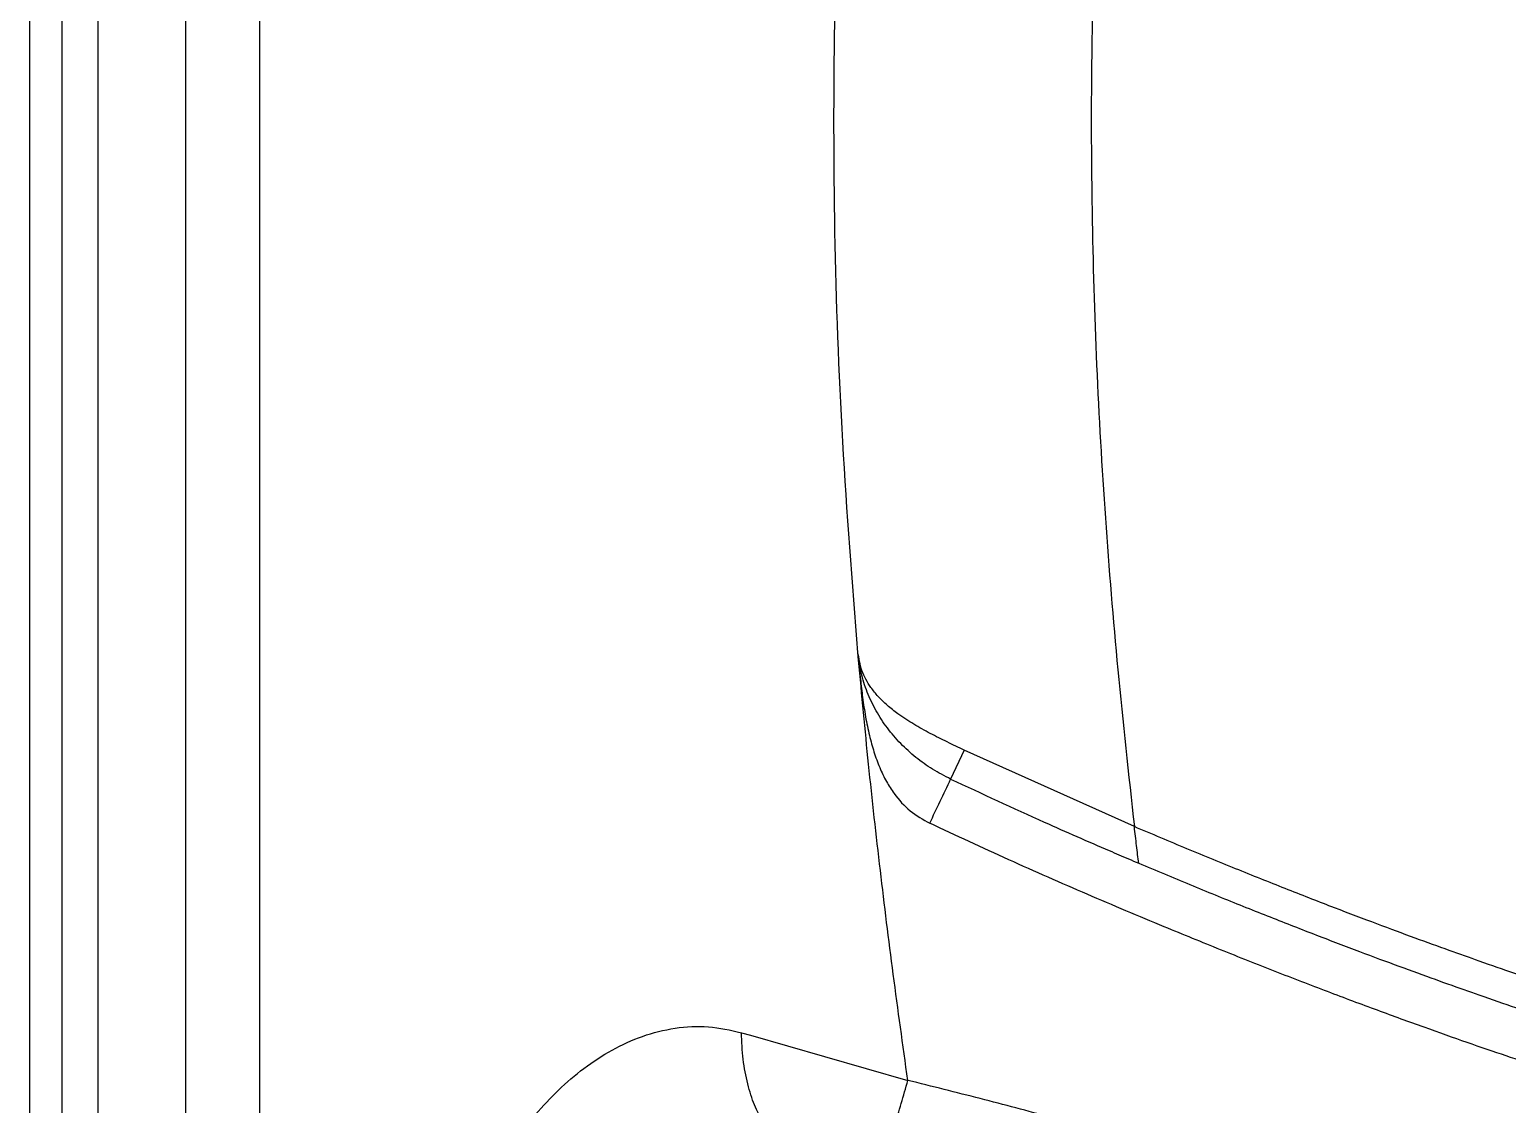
# Model space of a CAD drawing. Extents: x 943 to 1030, y 781 to 934.
# Drawn here: x 943.18 to 951.5, y 839.18 to 845.24 of the extents above; entities that cross this region are included whole.
import ezdxf

# ---------------------------------------------------------------- set-up
doc = ezdxf.new("R2010")
doc.units = 0
doc.header["$MEASUREMENT"] = 0
doc.layers.add('1', color=4, linetype='Continuous')

# ---------------------------------------------------------------- blocks, each defined once
blk = doc.blocks.new('AIRA')
at = {"layer": '1', "color": 4, "linetype": 'Continuous', "lineweight": 25}
blk.add_line((0, 84.1416), (0, 3), dxfattribs=at)
at = {"layer": '1', "color": 3, "linetype": 'Continuous', "lineweight": 25}
for p, q in [((0.1836, 3.4171), (0.1836, 83.7245)), ((0.3865, 3.6938), (0.3865, 83.4478)), ((0.878, 82.8146), (0.878, 4.327)), ((1.2959, 82.3058), (1.2959, 4.8358)), ((4.6712, 38.5202), (4.6672, 38.5652)), ((5.267, 38.014), (5.1899, 37.8513)), ((6.2249, 37.5836), (5.267, 38.014))]:
    blk.add_line(p, q, dxfattribs=at)
at = {"layer": '1', "color": 3, "linetype": 'Continuous', "lineweight": 25, "flags": 128}
blk.add_lwpolyline([(4.0109, 36.4229), (4.0616, 36.4084), (4.4798, 36.2886), (4.9487, 36.1542)], dxfattribs=at)
at = {"layer": '1', "color": 3, "linetype": 'Continuous', "lineweight": 25}
for points, knots in [([(6.2131, 45.4563), (6.1736, 45.091), (6.0945, 44.358), (6.0212, 43.2537), (5.9813, 42.1493), (5.9802, 41.1252), (6.0086, 40.1834), (6.0583, 39.3227), (6.1288, 38.4561), (6.1925, 37.8778), (6.2249, 37.5836)], [0, 0, 0, 0, 0.1396921, 0.2802614, 0.4206418, 0.5597642, 0.6695097, 0.7788234, 0.8874732, 1, 1, 1, 1]), ([(4.6673, 38.5652), (4.6361, 38.9606), (4.5739, 39.7487), (4.531, 40.9309), (4.5307, 42.1137), (4.5688, 43.2969), (4.6277, 44.0861), (4.6571, 44.4798)], [0, 0, 0, 0, 0.200871, 0.40047, 0.599116, 0.799995, 1, 1, 1, 1]), ([(5.1899, 37.8513), (5.1556, 37.869), (5.087, 37.9044), (4.9928, 37.9721), (4.9068, 38.0498), (4.8312, 38.1378), (4.7676, 38.2348), (4.7179, 38.3396), (4.6823, 38.4503), (4.6722, 38.5269), (4.6672, 38.5652)], [0, 0, 0, 0, 0.125002, 0.2499954, 0.374991, 0.4999816, 0.6249665, 0.749944, 0.874917, 1, 1, 1, 1]), ([(5.267, 38.014), (5.2349, 38.0293), (5.1706, 38.0599), (5.0751, 38.1077), (4.9816, 38.1593), (4.9002, 38.2121), (4.8335, 38.2649), (4.7822, 38.3144), (4.7308, 38.3774), (4.6846, 38.4599), (4.673, 38.5303), (4.6672, 38.5652)], [0, 0, 0, 0, 0.12511, 0.250242, 0.375269, 0.500381, 0.590853, 0.673892, 0.750472, 0.876456, 1, 1, 1, 1]), ([(4.6712, 38.5202), (4.6745, 38.4847), (4.6811, 38.4146), (4.6935, 38.3087), (4.7096, 38.2028), (4.7304, 38.1006), (4.7564, 38.0046), (4.788, 37.9177), (4.8258, 37.8388), (4.8794, 37.7541), (4.9572, 37.6673), (5.034, 37.6241), (5.0721, 37.6027)], [0, 0, 0, 0, 0.101977, 0.201238, 0.304976, 0.40797, 0.499395, 0.589094, 0.672053, 0.749214, 0.875485, 1, 1, 1, 1]), ([(4.9487, 36.1542), (4.9208, 36.3535), (4.8658, 36.7471), (4.7924, 37.3406), (4.7263, 37.9299), (4.6895, 38.3248), (4.6712, 38.5202)], [0, 0, 0, 0, 0.253394, 0.500473, 0.752977, 1, 1, 1, 1]), ([(5.0721, 37.6027), (5.0916, 37.6439), (5.1309, 37.7268), (5.1702, 37.8096), (5.1899, 37.8513)], [0, 0, 0, 0, 0.497067, 1, 1, 1, 1]), ([(5.1899, 37.8513), (5.3654, 37.7696), (5.662, 37.6316), (5.9973, 37.4853), (6.1749, 37.4092), (6.2302, 37.3858), (6.2494, 37.3776)], [0, 0, 0, 0, 0.4999935, 0.8446378, 0.9458938, 1, 1, 1, 1]), ([(8.9748, 36.0821), (8.9556, 36.0878), (8.9173, 36.0994), (8.8153, 36.1307), (8.6825, 36.1726), (8.5176, 36.226), (8.324, 36.2905), (8.1041, 36.3658), (7.8609, 36.4515), (7.5974, 36.5473), (7.3163, 36.6525), (7.0205, 36.7665), (6.7126, 36.8887), (6.3597, 37.0326), (5.9607, 37.2005), (5.5177, 37.3949), (5.2206, 37.5334), (5.0721, 37.6027)], [0, 0, 0, 0, 0.062495, 0.124991, 0.187487, 0.249984, 0.312482, 0.374982, 0.437483, 0.499985, 0.562489, 0.624993, 0.687499, 0.750006, 0.833336, 0.916667, 1, 1, 1, 1]), ([(8.9294, 36.5718), (8.9087, 36.5783), (8.8673, 36.5913), (8.7783, 36.6197), (8.6679, 36.6556), (8.5321, 36.7004), (8.3688, 36.7557), (8.1902, 36.8177), (8.0019, 36.8847), (7.8104, 36.9543), (7.5956, 37.0338), (7.3569, 37.1243), (7.0954, 37.226), (6.8151, 37.338), (6.5223, 37.4576), (6.3241, 37.5416), (6.2249, 37.5836)], [0, 0, 0, 0, 0.083362, 0.166723, 0.250081, 0.333439, 0.416784, 0.500124, 0.562633, 0.625136, 0.687631, 0.750115, 0.812589, 0.875057, 0.937525, 1, 1, 1, 1]), ([(6.2494, 37.3776), (6.2455, 37.4098), (6.2378, 37.4741), (6.2292, 37.5472), (6.225, 37.5836)], [0, 0, 0, 0, 0.500682, 1, 1, 1, 1]), ([(6.2494, 37.3776), (6.3459, 37.3371), (6.539, 37.256), (6.8215, 37.1413), (7.0922, 37.0339), (7.3468, 36.9355), (7.5823, 36.8466), (7.7979, 36.7671), (7.9934, 36.6965), (8.1888, 36.6275), (8.3771, 36.5627), (8.5512, 36.5043), (8.6957, 36.4571), (8.8113, 36.4201), (8.9004, 36.3922), (8.9392, 36.3803), (8.9586, 36.3743)], [0, 0, 0, 0, 0.062484, 0.124964, 0.187444, 0.249929, 0.31242, 0.374917, 0.43742, 0.499928, 0.583261, 0.666599, 0.749946, 0.833293, 0.916642, 1, 1, 1, 1]), ([(2.2862, 34.3933), (2.2888, 34.4768), (2.2942, 34.6444), (2.3358, 34.8934), (2.4001, 35.1376), (2.4882, 35.3749), (2.5986, 35.6015), (2.7208, 35.7976), (2.8487, 35.9634), (2.9779, 36.1015), (3.1214, 36.2248), (3.2796, 36.3288), (3.452, 36.4077), (3.6357, 36.4539), (3.8262, 36.4643), (3.9493, 36.4367), (4.0109, 36.4229)], [0, 0, 0, 0, 0.082937, 0.16646, 0.250081, 0.333607, 0.417458, 0.500163, 0.562689, 0.625209, 0.68772, 0.750216, 0.812692, 0.875143, 0.937571, 1, 1, 1, 1]), ([(4.1332, 35.9235), (4.1162, 35.9525), (4.0823, 36.0103), (4.0453, 36.1316), (4.0178, 36.2707), (4.0132, 36.3722), (4.0109, 36.4229)], [0, 0, 0, 0, 0.2501169, 0.5001958, 0.7501964, 1, 1, 1, 1]), ([(4.825, 35.7231), (4.8314, 35.7455), (4.8445, 35.7912), (4.875, 35.8973), (4.9105, 36.0213), (4.9361, 36.1105), (4.9487, 36.1542)], [0, 0, 0, 0, 0.245097, 0.5, 0.754903, 1, 1, 1, 1]), ([(7.9139, 35.2703), (7.8112, 35.3111), (7.606, 35.3925), (7.269, 35.5073), (6.9147, 35.6193), (6.5426, 35.7292), (6.1564, 35.838), (5.7597, 35.9454), (5.3567, 36.0525), (5.0849, 36.1203), (4.9487, 36.1542)], [0, 0, 0, 0, 0.125534, 0.250689, 0.375126, 0.499744, 0.625331, 0.750371, 0.874913, 1, 1, 1, 1])]:
    blk.add_open_spline(points, degree=3, knots=knots, dxfattribs=at)

msp = doc.modelspace()

# ---------------------------------------------------------------- block references
at = {"layer": '1'}
msp.add_blockref('AIRA', (943.1775, 803.1658), dxfattribs=at)

doc.saveas('drawing.dxf')
